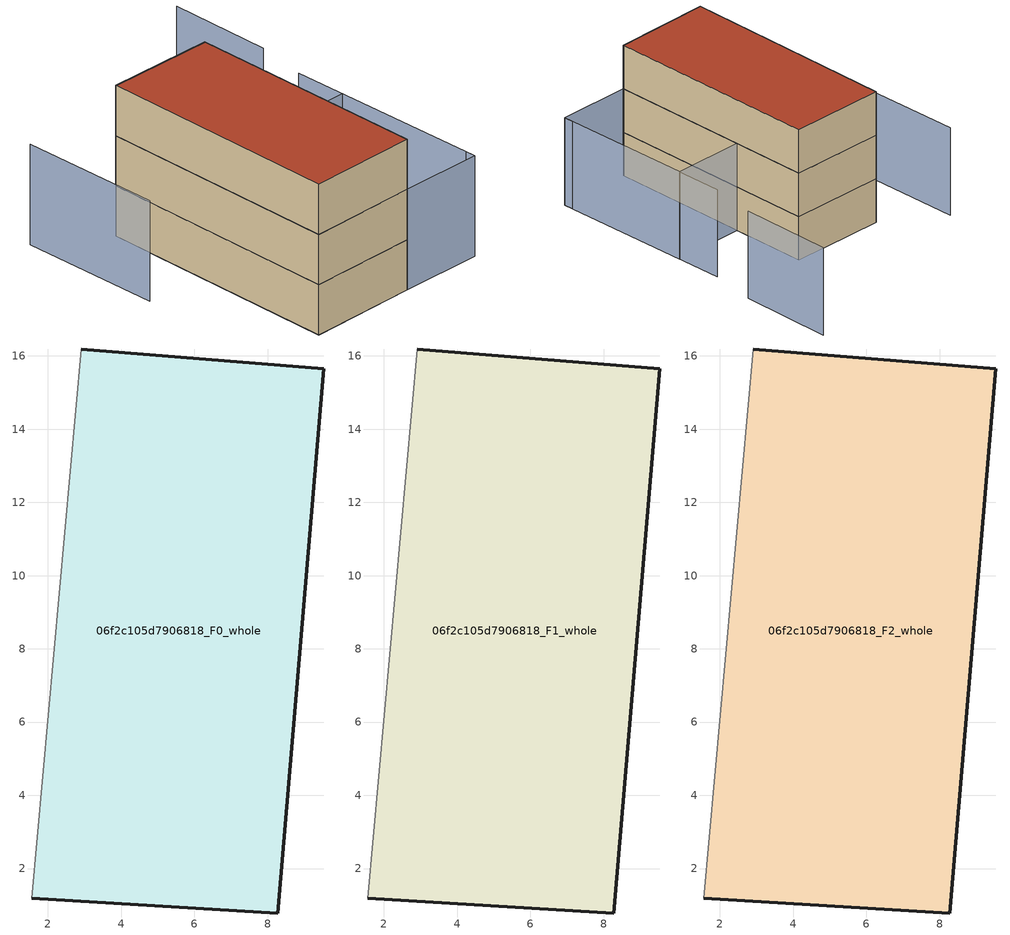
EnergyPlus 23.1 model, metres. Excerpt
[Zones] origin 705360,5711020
06f2c105d7906818_F0_whole
 floor ground (EU_floor_Construction): 8.27,0.79 9.53,15.66 2.91,16.19 1.56,1.19 z0
 wall outside (EU_wall_Construction): 2.91,16.19 9.53,15.66 8.27,0.79 1.56,1.19 z0:3
 wall adiabatic (EU_wall_Construction): 1.56,1.19 2.91,16.19 z0:3
06f2c105d7906818_F1_whole
 floor to 06f2c105d7906818_F0_whole (EU_floor_Construction): 8.27,0.79 9.53,15.66 2.9,16.19 1.56,1.19 z3
 wall outside (EU_wall_Construction): 2.91,16.19 9.53,15.66 8.27,0.79 1.56,1.19 z3:6
 wall adiabatic (EU_wall_Construction): 1.56,1.19 2.91,16.19 z3:6
06f2c105d7906818_F2_whole
 floor to 06f2c105d7906818_F1_whole (EU_floor_Construction): 8.27,0.79 9.53,15.66 2.9,16.19 1.56,1.19 z6
 wall outside (EU_wall_Construction): 2.91,16.19 9.53,15.66 8.27,0.79 1.56,1.19 z6:9
 wall adiabatic (EU_wall_Construction): 1.56,1.19 2.91,16.19 z6:9
 roof outside (EU_roof_Construction): 9.53,15.66 8.27,0.79 1.56,1.19 2.91,16.19 z9
shading: 13.34,0.49 14.24,13.21 / -0.68,19.01 -1.32,10.31 / 15.1,16.36 15.7,22.77 / 14.01,10.06 13.33,0.43 / 13.33,0.43 8.27,0.78 / 8.27,0.78 8.95,10.42 / 8.95,10.42 14.01,10.06 z0:6
[Building]
EU S2 Campaign: North Axis=0; Terrain=City; Solar Distribution=FullExterior
[Site:Location]
London: Latitude=51.5; Longitude=-0.5; Time Zone=0; Elevation=25
[SizingPeriod:WeatherFileDays]
AnnualSizingPeriod: Begin Month=1; Begin Day of Month=1; End Month=12; End Day of Month=31; Day of Week for Start Day=Monday; Use Weather File Daylight Saving Period=No; Use Weather File Rain and Snow Indicators=No
[MATERIAL]
EU_InternalMass_Material: Roughness=MediumRough; Thickness=0.1; Conductivity=1; Density=1800; Specific Heat=900; Thermal Absorptance=0.9; Solar Absorptance=0.7; Visible Absorptance=0.7
[MATERIAL:NOMASS] Roughness=MediumRough; Thermal Absorptance=0.9; Solar Absorptance=0.7; Visible Absorptance=0.7
Name | Thermal Resistance
EU_wall_NoMass | 1.04674
EU_roof_NoMass | 4.32442
EU_floor_NoMass | 2.04616
[CONSTRUCTION]
EU_wall_Construction: EU_wall_NoMass
EU_roof_Construction: EU_roof_NoMass
EU_floor_Construction: EU_floor_NoMass
EU_InternalMass_Construction: EU_InternalMass_Material
[ZONE] Type=1; Multiplier=1; Ceiling Height=autocalculate; Floor Area=autocalculate; Part of Total Floor Area=Yes
Name | Volume
06f2c105d7906818_F0_whole | 300.574
06f2c105d7906818_F1_whole; 06f2c105d7906818_F2_whole | 300.573
[INTERNALMASS] Construction=EU_InternalMass_Construction; Surface Area=100.191
Name | Zone or ZoneList
06f2c105d7906818_F0_whole_EU_InternalMass | 06f2c105d7906818_F0_whole
06f2c105d7906818_F1_whole_EU_InternalMass | 06f2c105d7906818_F1_whole
06f2c105d7906818_F2_whole_EU_InternalMass | 06f2c105d7906818_F2_whole
[OTHEREQUIPMENT] Fuel Type=Electricity; Design Level Calculation Method=Watts/Area; Power per Zone Floor Area=1; Fraction Latent=0; Fraction Radiant=0; Fraction Lost=0; Carbon Dioxide Generation Rate=0; EndUse Subcategory=EU_Step8_InternalGains
Name | Zone or ZoneList or Space or SpaceList | Schedule
EU_Step8_InternalGain_06f2c105d7906818_F0_whole_f000 | 06f2c105d7906818_F0_whole | EU_Step8_GainSchedule_06f2c105d7906818_F0_whole_f000
EU_Step8_InternalGain_06f2c105d7906818_F1_whole_f000 | 06f2c105d7906818_F1_whole | EU_Step8_GainSchedule_06f2c105d7906818_F1_whole_f000
EU_Step8_InternalGain_06f2c105d7906818_F2_whole_f000 | 06f2c105d7906818_F2_whole | EU_Step8_GainSchedule_06f2c105d7906818_F2_whole_f000
[ZONEVENTILATION:DESIGNFLOWRATE] Schedule=EU_AlwaysOn; Design Flow Rate Calculation Method=AirChanges/Hour; Air Changes per Hour=0.488719; Ventilation Type=Natural; Fan Pressure Rise=0; Fan Total Efficiency=1; Constant Term Coefficient=1; Temperature Term Coefficient=0; Velocity Term Coefficient=0; Velocity Squared Term Coefficient=0; Minimum Indoor Temperature=-100; Maximum Indoor Temperature=100; Delta Temperature=-100; Minimum Outdoor Temperature=-100; Maximum Outdoor Temperature=100; Maximum Wind Speed=40
Name | Zone or ZoneList or Space or SpaceList
EU_ConstantAir_06f2c105d7906818_F0_whole | 06f2c105d7906818_F0_whole
EU_ConstantAir_06f2c105d7906818_F1_whole | 06f2c105d7906818_F1_whole
EU_ConstantAir_06f2c105d7906818_F2_whole | 06f2c105d7906818_F2_whole
[HVACTEMPLATE:THERMOSTAT] Constant Heating Setpoint=20; Constant Cooling Setpoint=50
EU_HeatOnly_06f2c105d7906818_F0_whole; EU_HeatOnly_06f2c105d7906818_F1_whole; EU_HeatOnly_06f2c105d7906818_F2_whole
[HVACTEMPLATE:ZONE:IDEALLOADSAIRSYSTEM] System Availability Schedule=EU_AlwaysOn; Maximum Heating Supply Air Temperature=50; Minimum Cooling Supply Air Temperature=13; Maximum Heating Supply Air Humidity Ratio=0.0156; Minimum Cooling Supply Air Humidity Ratio=0.0077; Heating Limit=NoLimit; Cooling Limit=NoLimit; Heating Availability Schedule=EU_AlwaysOn; Cooling Availability Schedule=EU_CoolingOff; Dehumidification Control Type=ConstantSensibleHeatRatio; Cooling Sensible Heat Ratio=0.7; Dehumidification Setpoint=60; Humidification Control Type=None; Humidification Setpoint=30; Outdoor Air Method=None; Outdoor Air Flow Rate per Person=0.00944; Outdoor Air Flow Rate per Zone Floor Area=0; Outdoor Air Flow Rate per Zone=0; Demand Controlled Ventilation Type=None; Outdoor Air Economizer Type=NoEconomizer; Heat Recovery Type=None; Sensible Heat Recovery Effectiveness=0.7; Latent Heat Recovery Effectiveness=0.65
Name | Template Thermostat
06f2c105d7906818_F0_whole | EU_HeatOnly_06f2c105d7906818_F0_whole
06f2c105d7906818_F1_whole | EU_HeatOnly_06f2c105d7906818_F1_whole
06f2c105d7906818_F2_whole | EU_HeatOnly_06f2c105d7906818_F2_whole
[SIZING:ZONE] Zone Cooling Design Supply Air Temperature Input Method=SupplyAirTemperature; Zone Cooling Design Supply Air Temperature=13; Zone Heating Design Supply Air Temperature Input Method=SupplyAirTemperature; Zone Heating Design Supply Air Temperature=50; Zone Cooling Design Supply Air Humidity Ratio=0.008; Zone Heating Design Supply Air Humidity Ratio=0.008; Cooling Design Air Flow Method=DesignDay; Cooling Design Air Flow Rate=0; Cooling Minimum Air Flow per Zone Floor Area=0.000762; Cooling Minimum Air Flow=0; Cooling Minimum Air Flow Fraction=0.2; Heating Design Air Flow Method=DesignDay; Heating Design Air Flow Rate=0; Heating Maximum Air Flow per Zone Floor Area=0.002032; Heating Maximum Air Flow=0.141576; Heating Maximum Air Flow Fraction=0.3; Account for Dedicated Outdoor Air System=No; Dedicated Outdoor Air System Control Strategy=NeutralSupplyAir; Dedicated Outdoor Air Low Setpoint Temperature for Design=autosize; Dedicated Outdoor Air High Setpoint Temperature for Design=autosize; Zone Load Sizing Method=Sensible Load Only No Latent Load; Zone Latent Cooling Design Supply Air Humidity Ratio Input Method=HumidityRatioDifference; Zone Cooling Design Supply Air Humidity Ratio Difference=0.005; Zone Latent Heating Design Supply Air Humidity Ratio Input Method=HumidityRatioDifference; Zone Humidification Design Supply Air Humidity Ratio Difference=0.005
06f2c105d7906818_F0_whole; 06f2c105d7906818_F1_whole; 06f2c105d7906818_F2_whole
[SCHEDULE:CONSTANT]
Name | Hourly Value
EU_AlwaysOn | 1
EU_CoolingOff | 0
[SCHEDULE:FILE] Column Number=1; Rows to Skip at Top=0; Number of Hours of Data=8760; Column Separator=Comma; Interpolate to Timestep=No; Minutes per Item=60; Adjust Schedule for Daylight Savings=Yes
Name | File
EU_Step8_GainSchedule_06f2c105d7906818_F0_whole_f000 | ../../schedules/06f2c105d7906818/06f2c105d7906818_F0_whole_f000_gain.csv
EU_Step8_GainSchedule_06f2c105d7906818_F1_whole_f000 | ../../schedules/06f2c105d7906818/06f2c105d7906818_F1_whole_f000_gain.csv
EU_Step8_GainSchedule_06f2c105d7906818_F2_whole_f000 | ../../schedules/06f2c105d7906818/06f2c105d7906818_F2_whole_f000_gain.csv
